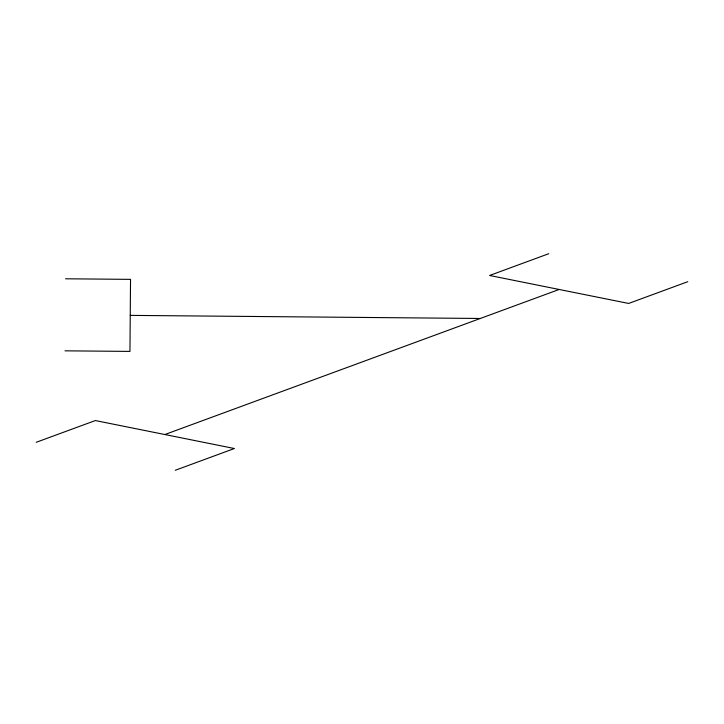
<?xml version="1.0" encoding="UTF-8"?>
<svg xmlns="http://www.w3.org/2000/svg" width="724" height="724" viewBox="0 0 724 724"><rect width="100%" height="100%" fill="white"/><g stroke="black" fill="none" stroke-linecap="round" stroke-linejoin="round"><path stroke-width="1.09" d="M36.2 442.31L95.342 420.553L234.395 448.518L175.253 470.283M548.747 253.717L489.605 275.482L628.658 303.447L687.8 281.69M164.864 434.536L559.136 289.464M65.576 278.794L130.537 279.364L129.949 351.402L64.997 350.832M130.248 315.383L480.284 318.479"/></g></svg>
